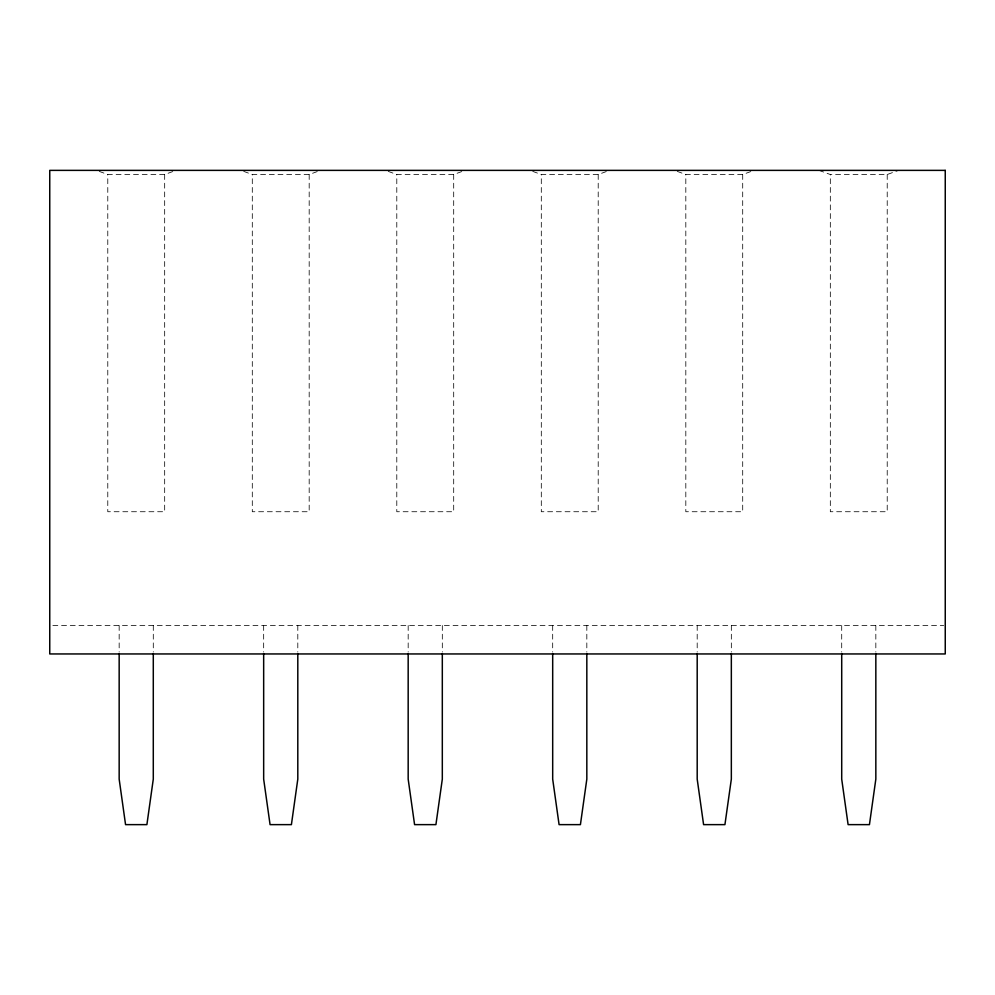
<?xml version="1.0" encoding="UTF-8"?>
<svg xmlns="http://www.w3.org/2000/svg" width="995" height="995" viewBox="0 0 995 995"><rect width="100%" height="100%" fill="white"/><g stroke="black" fill="none" stroke-linecap="round" stroke-linejoin="round"><path stroke-width="0.75" stroke-dasharray="4.97 3.73" d="M99.251 171.401L107.783 174.511L164.672 174.511L173.205 171.401M243.75 171.401L252.295 174.511L309.184 174.511L317.716 171.401M388.261 171.401L396.794 174.511L453.695 174.511L462.227 171.401M532.773 171.401L541.305 174.511L598.206 174.511L606.739 171.401M677.284 171.401L685.816 174.511L742.705 174.511L751.25 171.401M818.947 170.369L830.327 174.511L887.217 174.511L898.597 170.369M52.859 625.507L943.695 625.507M887.217 174.511L887.217 511.728L830.327 511.728L830.327 174.511M875.836 625.507L875.836 651.887M841.708 625.507L841.708 651.887M742.705 174.511L742.705 511.728L685.816 511.728L685.816 174.511M731.337 625.507L731.337 651.887M697.196 625.507L697.196 651.887M598.206 174.511L598.206 511.728L541.305 511.728L541.305 174.511M586.826 625.507L586.826 651.887M552.685 625.507L552.685 651.887M453.695 174.511L453.695 511.728L396.794 511.728L396.794 174.511M442.315 625.507L442.315 651.887M408.174 625.507L408.174 651.887M309.184 174.511L309.184 511.728L252.295 511.728L252.295 174.511M297.803 625.507L297.803 651.887M263.663 625.507L263.663 651.887M164.672 174.511L164.672 511.728L107.783 511.728L107.783 174.511M153.292 625.507L153.292 651.887M119.164 625.507L119.164 651.887"/><path stroke-width="1.49" d="M875.836 653.441L875.836 779.122L869.443 824.631L848.101 824.631L841.708 779.122L841.708 653.441M731.337 653.441L731.337 779.122L724.932 824.631L703.589 824.631L697.196 779.122L697.196 653.441M586.826 653.441L586.826 779.122L580.421 824.631L559.078 824.631L552.685 779.122L552.685 653.441M442.315 653.441L442.315 779.122L435.922 824.631L414.579 824.631L408.174 779.122L408.174 653.441M297.803 653.441L297.803 779.122L291.411 824.631L270.068 824.631L263.663 779.122L263.663 653.441M153.292 653.441L153.292 779.122L146.899 824.631L125.557 824.631L119.164 779.122L119.164 653.441M945.25 170.369L49.75 170.369L49.75 653.951L945.25 653.951L945.25 170.369"/></g></svg>
